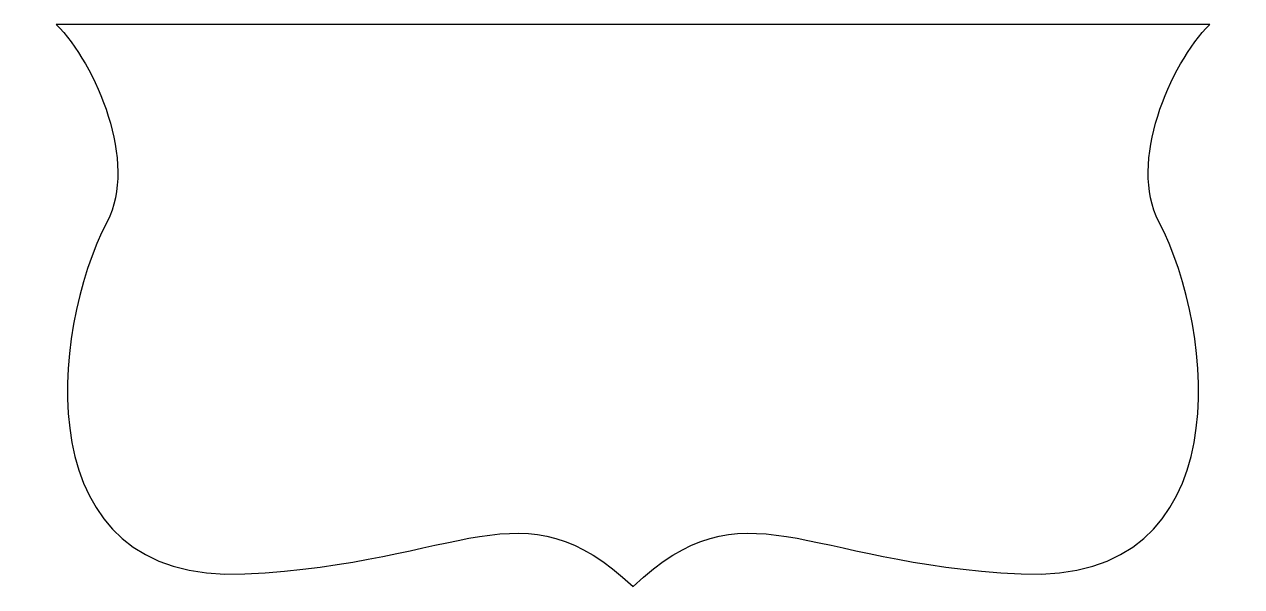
# Model space of a CAD drawing. Header units: centimetres. Extents: x -11.3 to 3.9, y -3.5 to 3.5.
import ezdxf

# ---------------------------------------------------------------- set-up
doc = ezdxf.new("R2010")
doc.units = ezdxf.units.CM
doc.header["$MEASUREMENT"] = 0
doc.layers.add('Camada 1', color=7, linetype='Continuous')

msp = doc.modelspace()

# ---------------------------------------------------------------- linework, layer by layer
at = {"layer": 'Camada 1'}
msp.add_open_spline([(-3.70104, -3.51303), (-5.10333, -2.19011), (-5.79125, -3.22199), (-8.54292, -3.35428), (-8.54292, -3.35428), (-11.29459, -3.48657), (-10.97293, -0.31641), (-10.26271, 1.0378), (-10.26271, 1.0378), (-9.87801, 1.77133), (-10.395, 2.99572), (-10.89771, 3.49843), (-10.89771, 3.49843), (-10.89771, 3.49843), (-3.70104, 3.49843), (-3.70104, 3.49843), (-3.70104, 3.49843), (-3.70104, 3.49843), (3.49562, 3.49843), (3.49562, 3.49843), (3.49562, 3.49843), (2.99291, 2.99572), (2.47592, 1.77134), (2.86062, 1.0378), (2.86062, 1.0378), (3.57084, -0.31642), (3.8925, -3.48658), (1.14083, -3.35428), (1.14083, -3.35428), (-1.61084, -3.22198), (-2.29875, -2.19011), (-3.70104, -3.51303)], degree=3, knots=[0, 0, 0, 0, 0.11111111, 0.11111111, 0.11111111, 0.11111111, 0.22222222, 0.22222222, 0.22222222, 0.22222222, 0.33333333, 0.33333333, 0.33333333, 0.33333333, 0.44444444, 0.44444444, 0.44444444, 0.44444444, 0.55555556, 0.55555556, 0.55555556, 0.55555556, 0.66666667, 0.66666667, 0.66666667, 0.66666667, 0.77777778, 0.77777778, 0.77777778, 0.77777778, 1, 1, 1, 1], dxfattribs=at)

doc.saveas('drawing.dxf')
